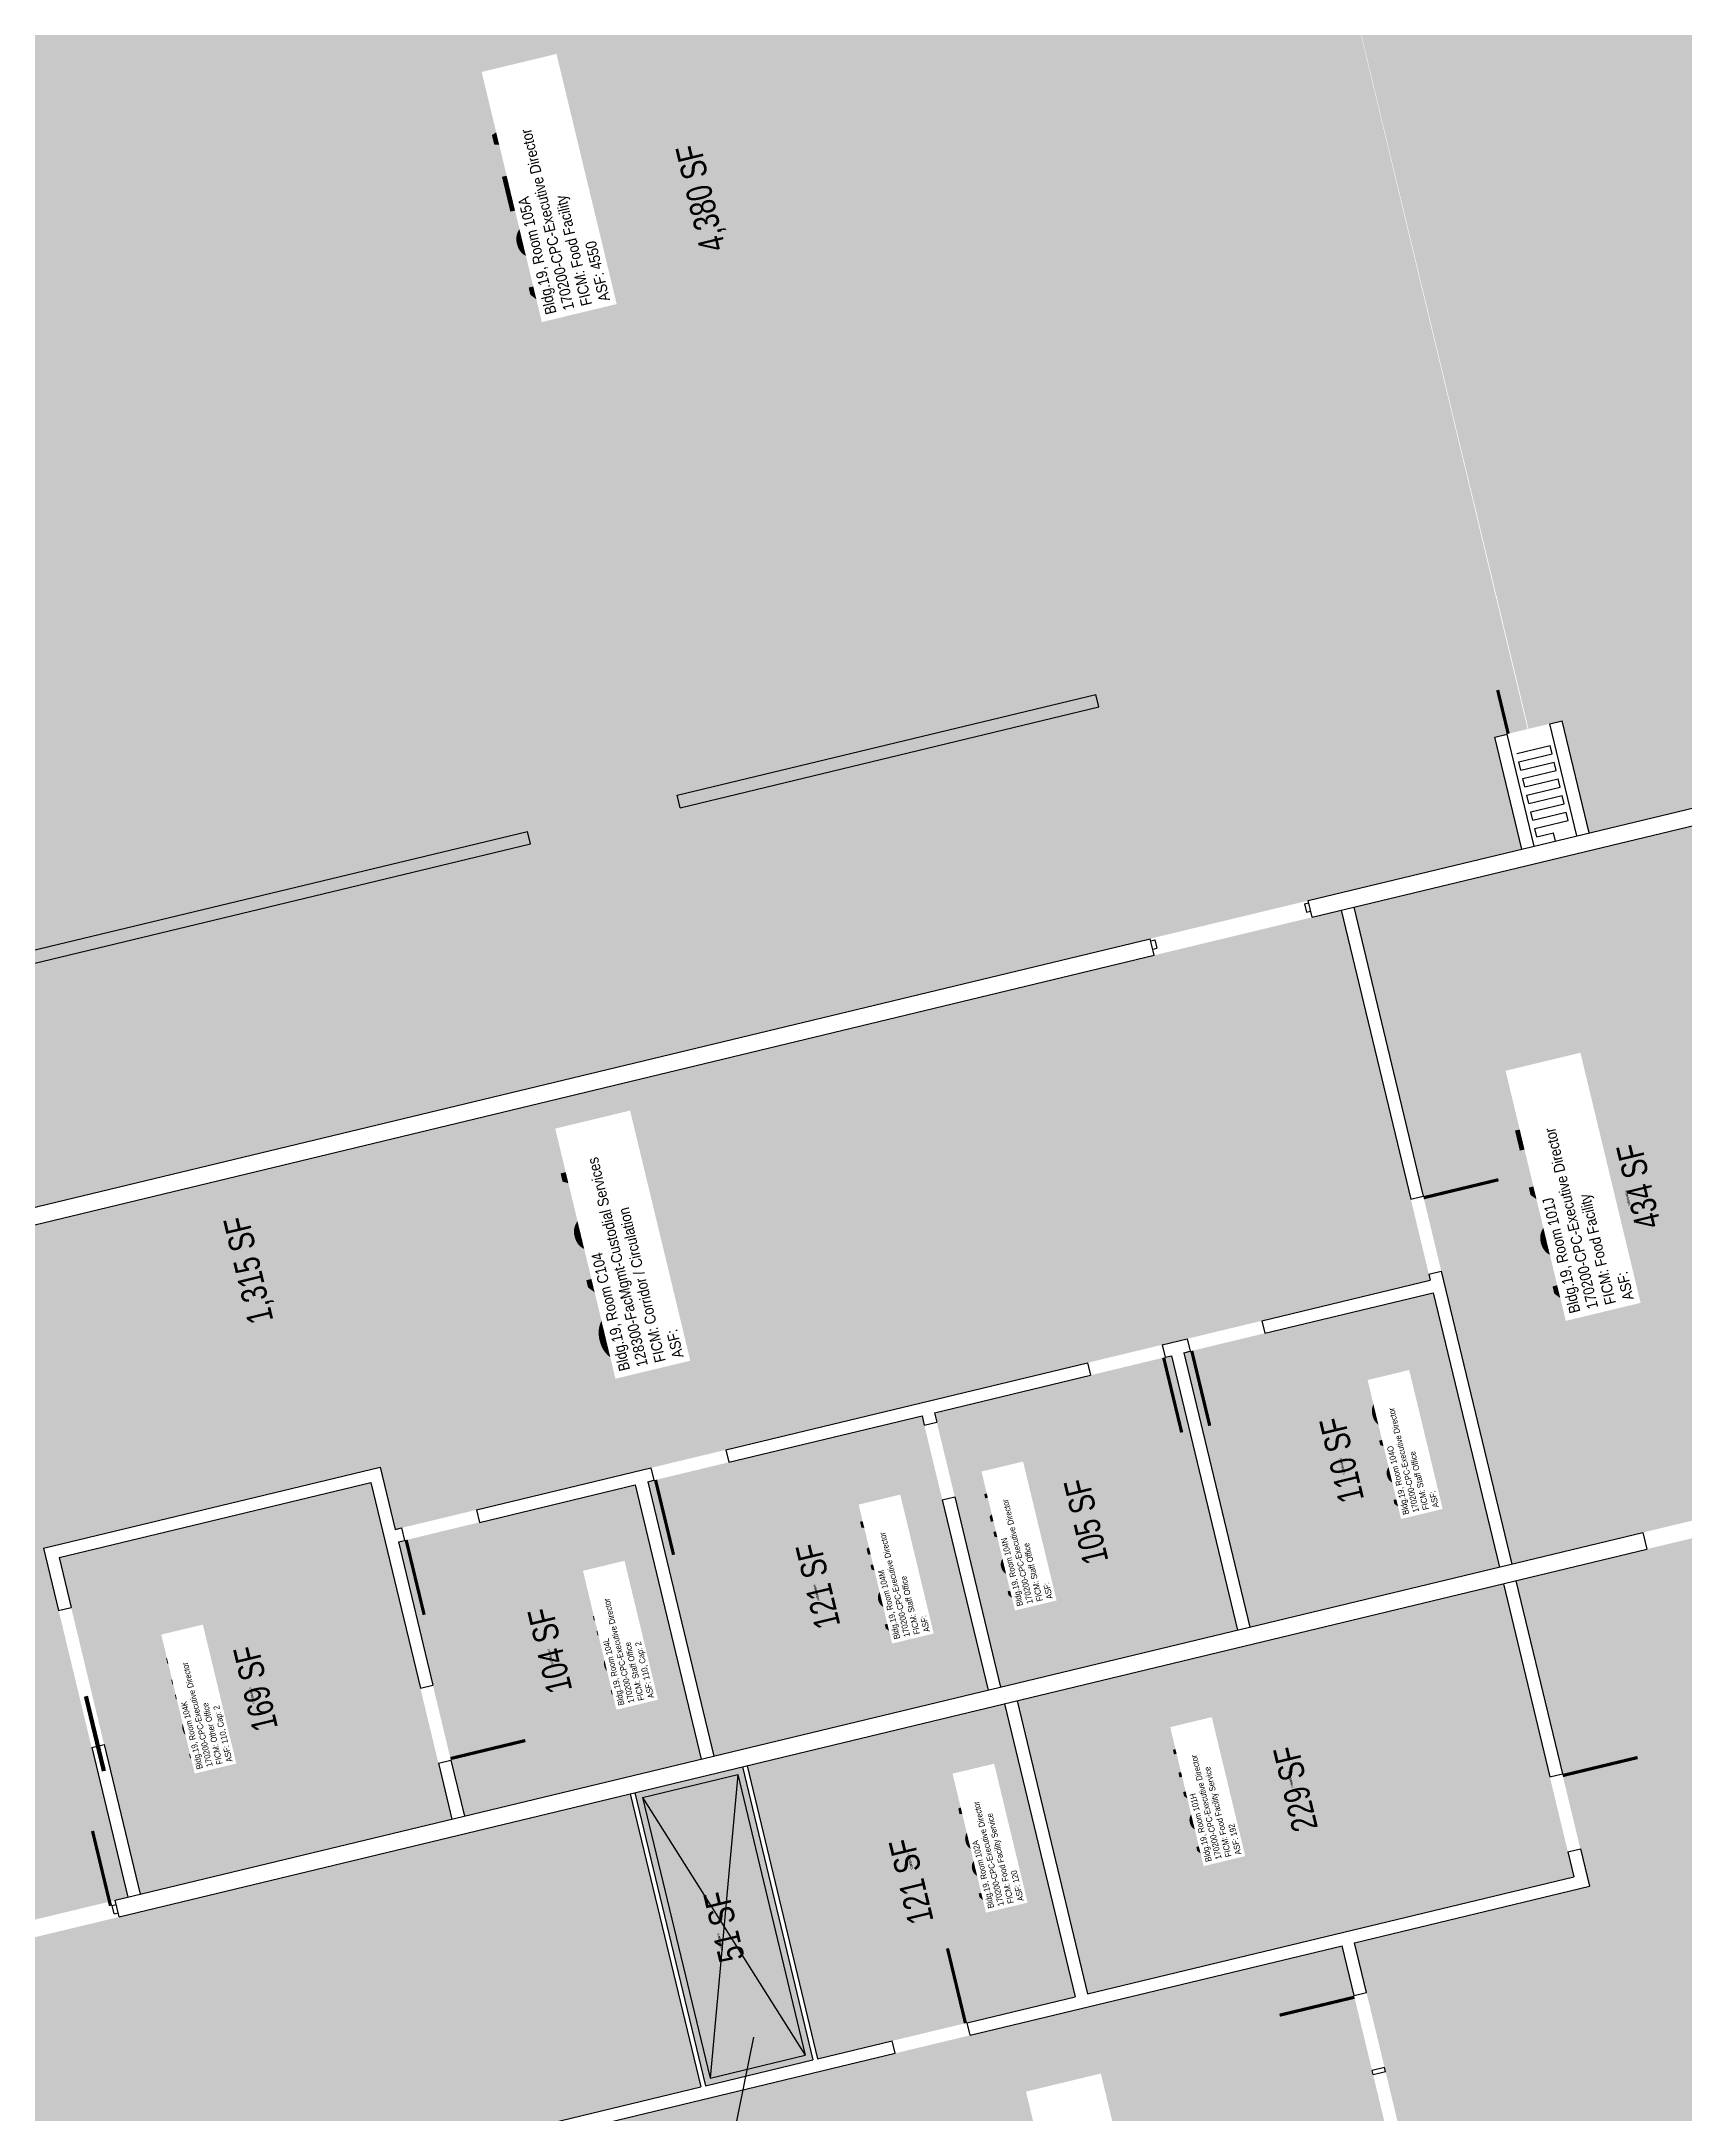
# Model space of a CAD drawing. Header units: inches. Extents: x 69215158 to 69219847, y 27668439 to 27672332.
# Drawn here: x 69216278 to 69217048, y 27669804 to 27670774 of the extents above; entities that cross this region are included whole.
import ezdxf
from ezdxf.enums import TextEntityAlignment as Align

# ---------------------------------------------------------------- set-up
doc = ezdxf.new("R2010")
doc.units = ezdxf.units.IN
doc.header["$LTSCALE"] = 100
doc.header["$MEASUREMENT"] = 0
for name, color, linetype in [('A-DOOR', 2, 'CONTINUOUS'), ('A-FLOR', 3, 'CONTINUOUS'), ('A-IDEN-RNUM', 7, 'CONTINUOUS'), ('A-IDEN-SNUM', 4, 'CONTINUOUS'), ('A-IDEN-VNUM', 4, 'CONTINUOUS'), ('A-WALL', 5, 'CONTINUOUS'), ('AREA-TEXT', 3, 'CONTINUOUS'), ('Rooms-Category-Color', 7, 'CONTINUOUS'), ('Rooms-College-Color', 7, 'CONTINUOUS'), ('Rooms-Department-Color', 7, 'CONTINUOUS'), ('Rooms-Division-Color', 7, 'CONTINUOUS'), ('Rooms-Information', 7, 'CONTINUOUS')]:
    doc.layers.add(name, color=color, linetype=linetype)
doc.styles.add('CP_AREA', font='arial.ttf', dxfattribs={"height": 15})
doc.styles.add('CP_ROOMSNUMBER', font='arial.ttf', dxfattribs={"height": 1})
doc.styles.add('CP_ROOMVNUMBER', font='arial.ttf', dxfattribs={"width": 0.85, "height": 0.075})

msp = doc.modelspace()

# ---------------------------------------------------------------- hatches: boundary and pattern name
at = {"layer": 'Rooms-Category-Color', "true_color": 0xffe090}
for points in [[(69216974.12, 27670452.05), (69216989.92, 27670455.85), (69217002.56, 27670403.35), (69217817.04, 27670599.42), (69217791.06, 27670707.33), (69217770.64, 27670702.42), (69217732.73, 27670693.29), (69217651.99, 27671028.71), (69217710.32, 27671042.75), (69217694.4, 27671108.86), (69217697.34, 27671109.57), (69217679.44, 27671183.95), (69217192.66, 27671066.77), (69217151.35, 27671238.37), (69217021.72, 27671207.16), (69217022.89, 27671202.3), (69217009.28, 27671199.02), (69217008.11, 27671203.89), (69216820.71, 27671158.78), (69216834.52, 27671101.41), (69216818.72, 27671097.61)], [(69216818.72, 27671097.61), (69216802.92, 27671093.81), (69216790.28, 27671146.31), (69216602.89, 27671101.2), (69216589.27, 27671097.92), (69216392.88, 27671050.65), (69216379.27, 27671047.37), (69216182.88, 27671000.09), (69216036.56, 27670964.87), (69216034.13, 27670964.29), (69216036.71, 27670953.59), (69216053.56, 27670883.59), (69216057.65, 27670866.58), (69215999.32, 27670852.54), (69216049.75, 27670643.02), (69216108.09, 27670657.06), (69216121.19, 27670602.62), (69216138.04, 27670532.62), (69216158.87, 27670446.09), (69216175.72, 27670376.09), (69216188.83, 27670321.64), (69216150.91, 27670312.52), (69216130.5, 27670307.6), (69216156.47, 27670199.68), (69216176.89, 27670204.6), (69216186.61, 27670206.94), (69216191.47, 27670208.11), (69216230.36, 27670217.47), (69216525.92, 27670288.62), (69216531.75, 27670290.02), (69216775.78, 27670348.77), (69216970.96, 27670395.75), (69216958.32, 27670448.25), (69216973.74, 27670451.96)], [(69217027.58, 27670076.12), (69217097.58, 27670092.97), (69217158.83, 27670107.72), (69217127.01, 27670239.94), (69217118.58, 27670274.94), (69217084.88, 27670414.94), (69216990.57, 27670392.24), (69216980.85, 27670389.9), (69216892.38, 27670368.6), (69216924.91, 27670233.46), (69216933.33, 27670198.46), (69216966.33, 27670061.38)], [(69217857.79, 27670267.74), (69217774.18, 27670247.62), (69217777.46, 27670234.01), (69217734.68, 27670223.71), (69217731.4, 27670237.32), (69217099.46, 27670085.2), (69217066.4, 27670077.24), (69217029.46, 27670068.35), (69216968.21, 27670053.6), (69216989.97, 27669963.18), (69216998.4, 27669928.18), (69217002.61, 27669910.68), (69216892.75, 27669884.24), (69216898.36, 27669860.9), (69216906.79, 27669825.9), (69216907.26, 27669823.96), (69216915.68, 27669788.96), (69216969.51, 27669565.35), (69217074.51, 27669590.62), (69217086.45, 27669541.04), (69217094.87, 27669506.04), (69217096.28, 27669500.21), (69217099.55, 27669486.59), (69217108.91, 27669447.71), (69217126, 27669376.73), (69217135.72, 27669379.07), (69217209.61, 27669396.86), (69217219.33, 27669399.2), (69217221.28, 27669399.67), (69217191.56, 27669523.14), (69217248.92, 27669536.95), (69217283.92, 27669545.37), (69217370.45, 27669566.2), (69217405.45, 27669574.63), (69217446.28, 27669584.46), (69217481.28, 27669592.88), (69217549.34, 27669609.27), (69217584.34, 27669617.69), (69217627.11, 27669627.99), (69217662.11, 27669636.41), (69217870.17, 27669686.5), (69217905.17, 27669694.92), (69217992.67, 27669715.99), (69217972.78, 27669798.63), (69217969.74, 27669811.26), (69217851.12, 27669782.71), (69217832.87, 27669858.55), (69217824.44, 27669893.55), (69217802.68, 27669983.96), (69217794.25, 27670018.96), (69217760.79, 27670157.99), (69217879.4, 27670186.54), (69217870.5, 27670223.49), (69217859.74, 27670268.21)], [(69216992.56, 27669926.78), (69216984.14, 27669961.78), (69216962.37, 27670052.2), (69216734.87, 27669997.43), (69216767.87, 27669860.35), (69216995.37, 27669915.11)], [(69216641.6, 27669829.95), (69216676.48, 27669838.35), (69216711.48, 27669846.77), (69216762.04, 27669858.94), (69216729.04, 27669996.03), (69216608.6, 27669967.04)], [(69216508.5, 27669711.51), (69216553.67, 27669523.87), (69216332, 27669470.51), (69216258.05, 27669777.74), (69216234.17, 27669876.9), (69216254.59, 27669881.82), (69216275.98, 27669886.97), (69216334.31, 27669901.01), (69216379.04, 27669911.78), (69216553.92, 27669953.87), (69216586.91, 27669816.79), (69216488.84, 27669793.18), (69216500.07, 27669746.51)], [(69216904.1, 27669657.6), (69216939.1, 27669666.03), (69216909.85, 27669787.56), (69216901.42, 27669822.56), (69216900.96, 27669824.5), (69216892.53, 27669859.5), (69216886.91, 27669882.83), (69216712.89, 27669840.94), (69216677.88, 27669832.52), (69216496.08, 27669788.75), (69216505.91, 27669747.92), (69216514.33, 27669712.92), (69216548.27, 27669571.94), (69216554.1, 27669573.35), (69216589.1, 27669581.77), (69216629.94, 27669591.6), (69216664.94, 27669600.03), (69216869.1, 27669649.18)]]:
    msp.add_hatch(color=41, dxfattribs=at).paths.add_polyline_path(points)
at = {"layer": 'Rooms-Category-Color', "true_color": 0xadadad}
for points in [[(69216923.05, 27670215.53), (69216919.08, 27670232.06), (69216886.54, 27670367.2), (69216799.04, 27670346.14), (69216785.43, 27670342.86), (69216777.66, 27670340.99), (69216542.38, 27670284.35), (69216536.54, 27670282.95), (69216425.71, 27670256.27), (69216419.88, 27670254.86), (69216232.24, 27670209.69), (69216193.35, 27670200.33), (69216188.49, 27670199.16), (69216178.76, 27670196.82), (69215983.35, 27670149.78), (69215981.94, 27670155.61), (69216010.14, 27670162.4), (69216003.35, 27670190.6), (69215994.92, 27670225.6), (69215985.56, 27670264.48), (69215977.14, 27670299.48), (69215958.18, 27670378.24), (69215929.01, 27670371.21), (69215927.61, 27670377.05), (69215934.41, 27670378.69), (69215923.18, 27670425.35), (69215875.54, 27670413.88), (69215886.77, 27670367.22), (69215892.61, 27670368.62), (69215894.01, 27670362.79), (69215888.18, 27670361.38), (69215907.14, 27670282.63), (69215915.56, 27670247.63), (69215924.92, 27670208.74), (69215933.35, 27670173.74), (69215941.54, 27670139.72), (69215843.34, 27670116.08), (69215853.17, 27670075.25), (69215883.25, 27669950.31), (69215884.53, 27669944.97), (69215886.41, 27669937.19), (69215889.68, 27669923.58), (69215897.64, 27669890.52), (69215907, 27669851.63), (69215917.3, 27669808.86), (69215949.38, 27669816.58), (69215984.38, 27669825), (69215987.3, 27669825.71), (69215937.92, 27670030.85), (69215929.49, 27670065.85), (69215927.39, 27670074.6), (69216214.19, 27670143.64), (69216261.47, 27669947.25), (69216208, 27669934.37), (69216209.99, 27669926.11), (69216218.41, 27669891.11), (69216220.63, 27669881.87), (69216252.72, 27669889.6), (69216274.11, 27669894.75), (69216318.83, 27669905.51), (69216301.98, 27669975.51), (69216286.53, 27670039.68), (69216279.51, 27670068.85), (69216437.01, 27670106.76), (69216444.03, 27670077.59), (69216446.95, 27670078.3), (69216481.95, 27670086.72), (69216563.62, 27670106.38), (69216598.62, 27670114.8), (69216767.79, 27670155.53), (69216802.79, 27670163.95), (69216814.45, 27670166.76), (69216849.45, 27670175.19), (69216928.2, 27670194.14), (69216927.5, 27670197.06)], [(69216589.1, 27669817.32), (69216639.41, 27669829.43), (69216606.42, 27669966.51), (69216556.1, 27669954.4)]]:
    msp.add_hatch(color=253, dxfattribs=at).paths.add_polyline_path(points)
at = {"layer": 'Rooms-Category-Color', "true_color": 0xfa9ba3}
for points in [[(69216925.5, 27670051.55), (69216859.39, 27670035.64), (69216851.61, 27670033.76), (69216843.83, 27670031.89), (69216812.94, 27670160.22), (69216815.86, 27670160.93), (69216850.86, 27670169.35), (69216929.61, 27670188.31), (69216931.48, 27670180.53), (69216938.03, 27670153.31), (69216960.5, 27670059.98), (69216933.28, 27670053.42)], [(69216804.19, 27670158.12), (69216807.11, 27670158.82), (69216838, 27670030.49), (69216727.17, 27670003.81), (69216696.27, 27670132.14), (69216769.19, 27670149.69)], [(69216600.02, 27670108.97), (69216565.02, 27670100.55), (69216562.11, 27670099.84), (69216593, 27669971.51), (69216610.5, 27669975.72), (69216616.33, 27669977.13), (69216721.33, 27670002.4), (69216690.44, 27670130.74)], [(69216470.5, 27669942.02), (69216464.18, 27669968.27), (69216455.75, 27670003.27), (69216432.58, 27670099.52), (69216286.75, 27670064.42), (69216292.37, 27670041.08), (69216307.81, 27669976.92), (69216324.66, 27669906.92), (69216332.44, 27669908.79), (69216377.16, 27669919.55)], [(69216445.44, 27670071.76), (69216448.35, 27670072.46), (69216483.35, 27670080.89), (69216556.27, 27670098.44), (69216587.16, 27669970.11), (69216499.66, 27669949.04), (69216493.83, 27669947.64), (69216476.33, 27669943.43), (69216470.01, 27669969.68), (69216461.59, 27670004.68)]]:
    msp.add_hatch(color=241, dxfattribs=at).paths.add_polyline_path(points)
at = {"layer": 'Rooms-College-Color', "true_color": 0xadadad}
for points in [[(69216974.12, 27670452.05), (69216989.92, 27670455.85), (69217002.56, 27670403.35), (69217817.04, 27670599.42), (69217791.06, 27670707.33), (69217770.64, 27670702.42), (69217732.73, 27670693.29), (69217651.99, 27671028.71), (69217710.32, 27671042.75), (69217694.4, 27671108.86), (69217697.34, 27671109.57), (69217679.44, 27671183.95), (69217192.66, 27671066.77), (69217151.35, 27671238.37), (69217021.72, 27671207.16), (69217022.89, 27671202.3), (69217009.28, 27671199.02), (69217008.11, 27671203.89), (69216820.71, 27671158.78), (69216834.52, 27671101.41), (69216818.72, 27671097.61)], [(69216818.72, 27671097.61), (69216802.92, 27671093.81), (69216790.28, 27671146.31), (69216602.89, 27671101.2), (69216589.27, 27671097.92), (69216392.88, 27671050.65), (69216379.27, 27671047.37), (69216182.88, 27671000.09), (69216036.56, 27670964.87), (69216034.13, 27670964.29), (69216036.71, 27670953.59), (69216053.56, 27670883.59), (69216057.65, 27670866.58), (69215999.32, 27670852.54), (69216049.75, 27670643.02), (69216108.09, 27670657.06), (69216121.19, 27670602.62), (69216138.04, 27670532.62), (69216158.87, 27670446.09), (69216175.72, 27670376.09), (69216188.83, 27670321.64), (69216150.91, 27670312.52), (69216130.5, 27670307.6), (69216156.47, 27670199.68), (69216176.89, 27670204.6), (69216186.61, 27670206.94), (69216191.47, 27670208.11), (69216230.36, 27670217.47), (69216525.92, 27670288.62), (69216531.75, 27670290.02), (69216775.78, 27670348.77), (69216970.96, 27670395.75), (69216958.32, 27670448.25), (69216973.74, 27670451.96)], [(69216923.05, 27670215.53), (69216919.08, 27670232.06), (69216886.54, 27670367.2), (69216799.04, 27670346.14), (69216785.43, 27670342.86), (69216777.66, 27670340.99), (69216542.38, 27670284.35), (69216536.54, 27670282.95), (69216425.71, 27670256.27), (69216419.88, 27670254.86), (69216232.24, 27670209.69), (69216193.35, 27670200.33), (69216188.49, 27670199.16), (69216178.76, 27670196.82), (69215983.35, 27670149.78), (69215981.94, 27670155.61), (69216010.14, 27670162.4), (69216003.35, 27670190.6), (69215994.92, 27670225.6), (69215985.56, 27670264.48), (69215977.14, 27670299.48), (69215958.18, 27670378.24), (69215929.01, 27670371.21), (69215927.61, 27670377.05), (69215934.41, 27670378.69), (69215923.18, 27670425.35), (69215875.54, 27670413.88), (69215886.77, 27670367.22), (69215892.61, 27670368.62), (69215894.01, 27670362.79), (69215888.18, 27670361.38), (69215907.14, 27670282.63), (69215915.56, 27670247.63), (69215924.92, 27670208.74), (69215933.35, 27670173.74), (69215941.54, 27670139.72), (69215843.34, 27670116.08), (69215853.17, 27670075.25), (69215883.25, 27669950.31), (69215884.53, 27669944.97), (69215886.41, 27669937.19), (69215889.68, 27669923.58), (69215897.64, 27669890.52), (69215907, 27669851.63), (69215917.3, 27669808.86), (69215949.38, 27669816.58), (69215984.38, 27669825), (69215987.3, 27669825.71), (69215937.92, 27670030.85), (69215929.49, 27670065.85), (69215927.39, 27670074.6), (69216214.19, 27670143.64), (69216261.47, 27669947.25), (69216208, 27669934.37), (69216209.99, 27669926.11), (69216218.41, 27669891.11), (69216220.63, 27669881.87), (69216252.72, 27669889.6), (69216274.11, 27669894.75), (69216318.83, 27669905.51), (69216301.98, 27669975.51), (69216286.53, 27670039.68), (69216279.51, 27670068.85), (69216437.01, 27670106.76), (69216444.03, 27670077.59), (69216446.95, 27670078.3), (69216481.95, 27670086.72), (69216563.62, 27670106.38), (69216598.62, 27670114.8), (69216767.79, 27670155.53), (69216802.79, 27670163.95), (69216814.45, 27670166.76), (69216849.45, 27670175.19), (69216928.2, 27670194.14), (69216927.5, 27670197.06)], [(69217027.58, 27670076.12), (69217097.58, 27670092.97), (69217158.83, 27670107.72), (69217127.01, 27670239.94), (69217118.58, 27670274.94), (69217084.88, 27670414.94), (69216990.57, 27670392.24), (69216980.85, 27670389.9), (69216892.38, 27670368.6), (69216924.91, 27670233.46), (69216933.33, 27670198.46), (69216966.33, 27670061.38)], [(69217857.79, 27670267.74), (69217774.18, 27670247.62), (69217777.46, 27670234.01), (69217734.68, 27670223.71), (69217731.4, 27670237.32), (69217099.46, 27670085.2), (69217066.4, 27670077.24), (69217029.46, 27670068.35), (69216968.21, 27670053.6), (69216989.97, 27669963.18), (69216998.4, 27669928.18), (69217002.61, 27669910.68), (69216892.75, 27669884.24), (69216898.36, 27669860.9), (69216906.79, 27669825.9), (69216907.26, 27669823.96), (69216915.68, 27669788.96), (69216969.51, 27669565.35), (69217074.51, 27669590.62), (69217086.45, 27669541.04), (69217094.87, 27669506.04), (69217096.28, 27669500.21), (69217099.55, 27669486.59), (69217108.91, 27669447.71), (69217126, 27669376.73), (69217135.72, 27669379.07), (69217209.61, 27669396.86), (69217219.33, 27669399.2), (69217221.28, 27669399.67), (69217191.56, 27669523.14), (69217248.92, 27669536.95), (69217283.92, 27669545.37), (69217370.45, 27669566.2), (69217405.45, 27669574.63), (69217446.28, 27669584.46), (69217481.28, 27669592.88), (69217549.34, 27669609.27), (69217584.34, 27669617.69), (69217627.11, 27669627.99), (69217662.11, 27669636.41), (69217870.17, 27669686.5), (69217905.17, 27669694.92), (69217992.67, 27669715.99), (69217972.78, 27669798.63), (69217969.74, 27669811.26), (69217851.12, 27669782.71), (69217832.87, 27669858.55), (69217824.44, 27669893.55), (69217802.68, 27669983.96), (69217794.25, 27670018.96), (69217760.79, 27670157.99), (69217879.4, 27670186.54), (69217870.5, 27670223.49), (69217859.74, 27670268.21)], [(69216925.5, 27670051.55), (69216859.39, 27670035.64), (69216851.61, 27670033.76), (69216843.83, 27670031.89), (69216812.94, 27670160.22), (69216815.86, 27670160.93), (69216850.86, 27670169.35), (69216929.61, 27670188.31), (69216931.48, 27670180.53), (69216938.03, 27670153.31), (69216960.5, 27670059.98), (69216933.28, 27670053.42)], [(69216804.19, 27670158.12), (69216807.11, 27670158.82), (69216838, 27670030.49), (69216727.17, 27670003.81), (69216696.27, 27670132.14), (69216769.19, 27670149.69)], [(69216600.02, 27670108.97), (69216565.02, 27670100.55), (69216562.11, 27670099.84), (69216593, 27669971.51), (69216610.5, 27669975.72), (69216616.33, 27669977.13), (69216721.33, 27670002.4), (69216690.44, 27670130.74)], [(69216470.5, 27669942.02), (69216464.18, 27669968.27), (69216455.75, 27670003.27), (69216432.58, 27670099.52), (69216286.75, 27670064.42), (69216292.37, 27670041.08), (69216307.81, 27669976.92), (69216324.66, 27669906.92), (69216332.44, 27669908.79), (69216377.16, 27669919.55)], [(69216445.44, 27670071.76), (69216448.35, 27670072.46), (69216483.35, 27670080.89), (69216556.27, 27670098.44), (69216587.16, 27669970.11), (69216499.66, 27669949.04), (69216493.83, 27669947.64), (69216476.33, 27669943.43), (69216470.01, 27669969.68), (69216461.59, 27670004.68)], [(69216992.56, 27669926.78), (69216984.14, 27669961.78), (69216962.37, 27670052.2), (69216734.87, 27669997.43), (69216767.87, 27669860.35), (69216995.37, 27669915.11)], [(69216641.6, 27669829.95), (69216676.48, 27669838.35), (69216711.48, 27669846.77), (69216762.04, 27669858.94), (69216729.04, 27669996.03), (69216608.6, 27669967.04)], [(69216589.1, 27669817.32), (69216639.41, 27669829.43), (69216606.42, 27669966.51), (69216556.1, 27669954.4)], [(69216508.5, 27669711.51), (69216553.67, 27669523.87), (69216332, 27669470.51), (69216258.05, 27669777.74), (69216234.17, 27669876.9), (69216254.59, 27669881.82), (69216275.98, 27669886.97), (69216334.31, 27669901.01), (69216379.04, 27669911.78), (69216553.92, 27669953.87), (69216586.91, 27669816.79), (69216488.84, 27669793.18), (69216500.07, 27669746.51)], [(69216904.1, 27669657.6), (69216939.1, 27669666.03), (69216909.85, 27669787.56), (69216901.42, 27669822.56), (69216900.96, 27669824.5), (69216892.53, 27669859.5), (69216886.91, 27669882.83), (69216712.89, 27669840.94), (69216677.88, 27669832.52), (69216496.08, 27669788.75), (69216505.91, 27669747.92), (69216514.33, 27669712.92), (69216548.27, 27669571.94), (69216554.1, 27669573.35), (69216589.1, 27669581.77), (69216629.94, 27669591.6), (69216664.94, 27669600.03), (69216869.1, 27669649.18)]]:
    msp.add_hatch(color=253, dxfattribs=at).paths.add_polyline_path(points)
at = {"layer": 'Rooms-Department-Color', "true_color": 0x80bc67}
for points in [[(69216974.12, 27670452.05), (69216989.92, 27670455.85), (69217002.56, 27670403.35), (69217817.04, 27670599.42), (69217791.06, 27670707.33), (69217770.64, 27670702.42), (69217732.73, 27670693.29), (69217651.99, 27671028.71), (69217710.32, 27671042.75), (69217694.4, 27671108.86), (69217697.34, 27671109.57), (69217679.44, 27671183.95), (69217192.66, 27671066.77), (69217151.35, 27671238.37), (69217021.72, 27671207.16), (69217022.89, 27671202.3), (69217009.28, 27671199.02), (69217008.11, 27671203.89), (69216820.71, 27671158.78), (69216834.52, 27671101.41), (69216818.72, 27671097.61)], [(69216818.72, 27671097.61), (69216802.92, 27671093.81), (69216790.28, 27671146.31), (69216602.89, 27671101.2), (69216589.27, 27671097.92), (69216392.88, 27671050.65), (69216379.27, 27671047.37), (69216182.88, 27671000.09), (69216036.56, 27670964.87), (69216034.13, 27670964.29), (69216036.71, 27670953.59), (69216053.56, 27670883.59), (69216057.65, 27670866.58), (69215999.32, 27670852.54), (69216049.75, 27670643.02), (69216108.09, 27670657.06), (69216121.19, 27670602.62), (69216138.04, 27670532.62), (69216158.87, 27670446.09), (69216175.72, 27670376.09), (69216188.83, 27670321.64), (69216150.91, 27670312.52), (69216130.5, 27670307.6), (69216156.47, 27670199.68), (69216176.89, 27670204.6), (69216186.61, 27670206.94), (69216191.47, 27670208.11), (69216230.36, 27670217.47), (69216525.92, 27670288.62), (69216531.75, 27670290.02), (69216775.78, 27670348.77), (69216970.96, 27670395.75), (69216958.32, 27670448.25), (69216973.74, 27670451.96)], [(69217027.58, 27670076.12), (69217097.58, 27670092.97), (69217158.83, 27670107.72), (69217127.01, 27670239.94), (69217118.58, 27670274.94), (69217084.88, 27670414.94), (69216990.57, 27670392.24), (69216980.85, 27670389.9), (69216892.38, 27670368.6), (69216924.91, 27670233.46), (69216933.33, 27670198.46), (69216966.33, 27670061.38)], [(69217857.79, 27670267.74), (69217774.18, 27670247.62), (69217777.46, 27670234.01), (69217734.68, 27670223.71), (69217731.4, 27670237.32), (69217099.46, 27670085.2), (69217066.4, 27670077.24), (69217029.46, 27670068.35), (69216968.21, 27670053.6), (69216989.97, 27669963.18), (69216998.4, 27669928.18), (69217002.61, 27669910.68), (69216892.75, 27669884.24), (69216898.36, 27669860.9), (69216906.79, 27669825.9), (69216907.26, 27669823.96), (69216915.68, 27669788.96), (69216969.51, 27669565.35), (69217074.51, 27669590.62), (69217086.45, 27669541.04), (69217094.87, 27669506.04), (69217096.28, 27669500.21), (69217099.55, 27669486.59), (69217108.91, 27669447.71), (69217126, 27669376.73), (69217135.72, 27669379.07), (69217209.61, 27669396.86), (69217219.33, 27669399.2), (69217221.28, 27669399.67), (69217191.56, 27669523.14), (69217248.92, 27669536.95), (69217283.92, 27669545.37), (69217370.45, 27669566.2), (69217405.45, 27669574.63), (69217446.28, 27669584.46), (69217481.28, 27669592.88), (69217549.34, 27669609.27), (69217584.34, 27669617.69), (69217627.11, 27669627.99), (69217662.11, 27669636.41), (69217870.17, 27669686.5), (69217905.17, 27669694.92), (69217992.67, 27669715.99), (69217972.78, 27669798.63), (69217969.74, 27669811.26), (69217851.12, 27669782.71), (69217832.87, 27669858.55), (69217824.44, 27669893.55), (69217802.68, 27669983.96), (69217794.25, 27670018.96), (69217760.79, 27670157.99), (69217879.4, 27670186.54), (69217870.5, 27670223.49), (69217859.74, 27670268.21)], [(69216925.5, 27670051.55), (69216859.39, 27670035.64), (69216851.61, 27670033.76), (69216843.83, 27670031.89), (69216812.94, 27670160.22), (69216815.86, 27670160.93), (69216850.86, 27670169.35), (69216929.61, 27670188.31), (69216931.48, 27670180.53), (69216938.03, 27670153.31), (69216960.5, 27670059.98), (69216933.28, 27670053.42)], [(69216804.19, 27670158.12), (69216807.11, 27670158.82), (69216838, 27670030.49), (69216727.17, 27670003.81), (69216696.27, 27670132.14), (69216769.19, 27670149.69)], [(69216600.02, 27670108.97), (69216565.02, 27670100.55), (69216562.11, 27670099.84), (69216593, 27669971.51), (69216610.5, 27669975.72), (69216616.33, 27669977.13), (69216721.33, 27670002.4), (69216690.44, 27670130.74)], [(69216470.5, 27669942.02), (69216464.18, 27669968.27), (69216455.75, 27670003.27), (69216432.58, 27670099.52), (69216286.75, 27670064.42), (69216292.37, 27670041.08), (69216307.81, 27669976.92), (69216324.66, 27669906.92), (69216332.44, 27669908.79), (69216377.16, 27669919.55)], [(69216445.44, 27670071.76), (69216448.35, 27670072.46), (69216483.35, 27670080.89), (69216556.27, 27670098.44), (69216587.16, 27669970.11), (69216499.66, 27669949.04), (69216493.83, 27669947.64), (69216476.33, 27669943.43), (69216470.01, 27669969.68), (69216461.59, 27670004.68)], [(69216992.56, 27669926.78), (69216984.14, 27669961.78), (69216962.37, 27670052.2), (69216734.87, 27669997.43), (69216767.87, 27669860.35), (69216995.37, 27669915.11)], [(69216641.6, 27669829.95), (69216676.48, 27669838.35), (69216711.48, 27669846.77), (69216762.04, 27669858.94), (69216729.04, 27669996.03), (69216608.6, 27669967.04)], [(69216508.5, 27669711.51), (69216553.67, 27669523.87), (69216332, 27669470.51), (69216258.05, 27669777.74), (69216234.17, 27669876.9), (69216254.59, 27669881.82), (69216275.98, 27669886.97), (69216334.31, 27669901.01), (69216379.04, 27669911.78), (69216553.92, 27669953.87), (69216586.91, 27669816.79), (69216488.84, 27669793.18), (69216500.07, 27669746.51)], [(69216904.1, 27669657.6), (69216939.1, 27669666.03), (69216909.85, 27669787.56), (69216901.42, 27669822.56), (69216900.96, 27669824.5), (69216892.53, 27669859.5), (69216886.91, 27669882.83), (69216712.89, 27669840.94), (69216677.88, 27669832.52), (69216496.08, 27669788.75), (69216505.91, 27669747.92), (69216514.33, 27669712.92), (69216548.27, 27669571.94), (69216554.1, 27669573.35), (69216589.1, 27669581.77), (69216629.94, 27669591.6), (69216664.94, 27669600.03), (69216869.1, 27669649.18)]]:
    msp.add_hatch(color=83, dxfattribs=at).paths.add_polyline_path(points)
at = {"layer": 'Rooms-Department-Color', "true_color": 0xacacac}
for points in [[(69216923.05, 27670215.53), (69216919.08, 27670232.06), (69216886.54, 27670367.2), (69216799.04, 27670346.14), (69216785.43, 27670342.86), (69216777.66, 27670340.99), (69216542.38, 27670284.35), (69216536.54, 27670282.95), (69216425.71, 27670256.27), (69216419.88, 27670254.86), (69216232.24, 27670209.69), (69216193.35, 27670200.33), (69216188.49, 27670199.16), (69216178.76, 27670196.82), (69215983.35, 27670149.78), (69215981.94, 27670155.61), (69216010.14, 27670162.4), (69216003.35, 27670190.6), (69215994.92, 27670225.6), (69215985.56, 27670264.48), (69215977.14, 27670299.48), (69215958.18, 27670378.24), (69215929.01, 27670371.21), (69215927.61, 27670377.05), (69215934.41, 27670378.69), (69215923.18, 27670425.35), (69215875.54, 27670413.88), (69215886.77, 27670367.22), (69215892.61, 27670368.62), (69215894.01, 27670362.79), (69215888.18, 27670361.38), (69215907.14, 27670282.63), (69215915.56, 27670247.63), (69215924.92, 27670208.74), (69215933.35, 27670173.74), (69215941.54, 27670139.72), (69215843.34, 27670116.08), (69215853.17, 27670075.25), (69215883.25, 27669950.31), (69215884.53, 27669944.97), (69215886.41, 27669937.19), (69215889.68, 27669923.58), (69215897.64, 27669890.52), (69215907, 27669851.63), (69215917.3, 27669808.86), (69215949.38, 27669816.58), (69215984.38, 27669825), (69215987.3, 27669825.71), (69215937.92, 27670030.85), (69215929.49, 27670065.85), (69215927.39, 27670074.6), (69216214.19, 27670143.64), (69216261.47, 27669947.25), (69216208, 27669934.37), (69216209.99, 27669926.11), (69216218.41, 27669891.11), (69216220.63, 27669881.87), (69216252.72, 27669889.6), (69216274.11, 27669894.75), (69216318.83, 27669905.51), (69216301.98, 27669975.51), (69216286.53, 27670039.68), (69216279.51, 27670068.85), (69216437.01, 27670106.76), (69216444.03, 27670077.59), (69216446.95, 27670078.3), (69216481.95, 27670086.72), (69216563.62, 27670106.38), (69216598.62, 27670114.8), (69216767.79, 27670155.53), (69216802.79, 27670163.95), (69216814.45, 27670166.76), (69216849.45, 27670175.19), (69216928.2, 27670194.14), (69216927.5, 27670197.06)], [(69216589.1, 27669817.32), (69216639.41, 27669829.43), (69216606.42, 27669966.51), (69216556.1, 27669954.4)]]:
    msp.add_hatch(color=253, dxfattribs=at).paths.add_polyline_path(points)
at = {"layer": 'Rooms-Division-Color', "true_color": 0x80bc67}
for points in [[(69216974.12, 27670452.05), (69216989.92, 27670455.85), (69217002.56, 27670403.35), (69217817.04, 27670599.42), (69217791.06, 27670707.33), (69217770.64, 27670702.42), (69217732.73, 27670693.29), (69217651.99, 27671028.71), (69217710.32, 27671042.75), (69217694.4, 27671108.86), (69217697.34, 27671109.57), (69217679.44, 27671183.95), (69217192.66, 27671066.77), (69217151.35, 27671238.37), (69217021.72, 27671207.16), (69217022.89, 27671202.3), (69217009.28, 27671199.02), (69217008.11, 27671203.89), (69216820.71, 27671158.78), (69216834.52, 27671101.41), (69216818.72, 27671097.61)], [(69216818.72, 27671097.61), (69216802.92, 27671093.81), (69216790.28, 27671146.31), (69216602.89, 27671101.2), (69216589.27, 27671097.92), (69216392.88, 27671050.65), (69216379.27, 27671047.37), (69216182.88, 27671000.09), (69216036.56, 27670964.87), (69216034.13, 27670964.29), (69216036.71, 27670953.59), (69216053.56, 27670883.59), (69216057.65, 27670866.58), (69215999.32, 27670852.54), (69216049.75, 27670643.02), (69216108.09, 27670657.06), (69216121.19, 27670602.62), (69216138.04, 27670532.62), (69216158.87, 27670446.09), (69216175.72, 27670376.09), (69216188.83, 27670321.64), (69216150.91, 27670312.52), (69216130.5, 27670307.6), (69216156.47, 27670199.68), (69216176.89, 27670204.6), (69216186.61, 27670206.94), (69216191.47, 27670208.11), (69216230.36, 27670217.47), (69216525.92, 27670288.62), (69216531.75, 27670290.02), (69216775.78, 27670348.77), (69216970.96, 27670395.75), (69216958.32, 27670448.25), (69216973.74, 27670451.96)], [(69217027.58, 27670076.12), (69217097.58, 27670092.97), (69217158.83, 27670107.72), (69217127.01, 27670239.94), (69217118.58, 27670274.94), (69217084.88, 27670414.94), (69216990.57, 27670392.24), (69216980.85, 27670389.9), (69216892.38, 27670368.6), (69216924.91, 27670233.46), (69216933.33, 27670198.46), (69216966.33, 27670061.38)], [(69217857.79, 27670267.74), (69217774.18, 27670247.62), (69217777.46, 27670234.01), (69217734.68, 27670223.71), (69217731.4, 27670237.32), (69217099.46, 27670085.2), (69217066.4, 27670077.24), (69217029.46, 27670068.35), (69216968.21, 27670053.6), (69216989.97, 27669963.18), (69216998.4, 27669928.18), (69217002.61, 27669910.68), (69216892.75, 27669884.24), (69216898.36, 27669860.9), (69216906.79, 27669825.9), (69216907.26, 27669823.96), (69216915.68, 27669788.96), (69216969.51, 27669565.35), (69217074.51, 27669590.62), (69217086.45, 27669541.04), (69217094.87, 27669506.04), (69217096.28, 27669500.21), (69217099.55, 27669486.59), (69217108.91, 27669447.71), (69217126, 27669376.73), (69217135.72, 27669379.07), (69217209.61, 27669396.86), (69217219.33, 27669399.2), (69217221.28, 27669399.67), (69217191.56, 27669523.14), (69217248.92, 27669536.95), (69217283.92, 27669545.37), (69217370.45, 27669566.2), (69217405.45, 27669574.63), (69217446.28, 27669584.46), (69217481.28, 27669592.88), (69217549.34, 27669609.27), (69217584.34, 27669617.69), (69217627.11, 27669627.99), (69217662.11, 27669636.41), (69217870.17, 27669686.5), (69217905.17, 27669694.92), (69217992.67, 27669715.99), (69217972.78, 27669798.63), (69217969.74, 27669811.26), (69217851.12, 27669782.71), (69217832.87, 27669858.55), (69217824.44, 27669893.55), (69217802.68, 27669983.96), (69217794.25, 27670018.96), (69217760.79, 27670157.99), (69217879.4, 27670186.54), (69217870.5, 27670223.49), (69217859.74, 27670268.21)], [(69216925.5, 27670051.55), (69216859.39, 27670035.64), (69216851.61, 27670033.76), (69216843.83, 27670031.89), (69216812.94, 27670160.22), (69216815.86, 27670160.93), (69216850.86, 27670169.35), (69216929.61, 27670188.31), (69216931.48, 27670180.53), (69216938.03, 27670153.31), (69216960.5, 27670059.98), (69216933.28, 27670053.42)], [(69216804.19, 27670158.12), (69216807.11, 27670158.82), (69216838, 27670030.49), (69216727.17, 27670003.81), (69216696.27, 27670132.14), (69216769.19, 27670149.69)], [(69216600.02, 27670108.97), (69216565.02, 27670100.55), (69216562.11, 27670099.84), (69216593, 27669971.51), (69216610.5, 27669975.72), (69216616.33, 27669977.13), (69216721.33, 27670002.4), (69216690.44, 27670130.74)], [(69216470.5, 27669942.02), (69216464.18, 27669968.27), (69216455.75, 27670003.27), (69216432.58, 27670099.52), (69216286.75, 27670064.42), (69216292.37, 27670041.08), (69216307.81, 27669976.92), (69216324.66, 27669906.92), (69216332.44, 27669908.79), (69216377.16, 27669919.55)], [(69216445.44, 27670071.76), (69216448.35, 27670072.46), (69216483.35, 27670080.89), (69216556.27, 27670098.44), (69216587.16, 27669970.11), (69216499.66, 27669949.04), (69216493.83, 27669947.64), (69216476.33, 27669943.43), (69216470.01, 27669969.68), (69216461.59, 27670004.68)], [(69216992.56, 27669926.78), (69216984.14, 27669961.78), (69216962.37, 27670052.2), (69216734.87, 27669997.43), (69216767.87, 27669860.35), (69216995.37, 27669915.11)], [(69216641.6, 27669829.95), (69216676.48, 27669838.35), (69216711.48, 27669846.77), (69216762.04, 27669858.94), (69216729.04, 27669996.03), (69216608.6, 27669967.04)], [(69216508.5, 27669711.51), (69216553.67, 27669523.87), (69216332, 27669470.51), (69216258.05, 27669777.74), (69216234.17, 27669876.9), (69216254.59, 27669881.82), (69216275.98, 27669886.97), (69216334.31, 27669901.01), (69216379.04, 27669911.78), (69216553.92, 27669953.87), (69216586.91, 27669816.79), (69216488.84, 27669793.18), (69216500.07, 27669746.51)], [(69216904.1, 27669657.6), (69216939.1, 27669666.03), (69216909.85, 27669787.56), (69216901.42, 27669822.56), (69216900.96, 27669824.5), (69216892.53, 27669859.5), (69216886.91, 27669882.83), (69216712.89, 27669840.94), (69216677.88, 27669832.52), (69216496.08, 27669788.75), (69216505.91, 27669747.92), (69216514.33, 27669712.92), (69216548.27, 27669571.94), (69216554.1, 27669573.35), (69216589.1, 27669581.77), (69216629.94, 27669591.6), (69216664.94, 27669600.03), (69216869.1, 27669649.18)]]:
    msp.add_hatch(color=83, dxfattribs=at).paths.add_polyline_path(points)
at = {"layer": 'Rooms-Division-Color', "true_color": 0xadadad}
for points in [[(69216923.05, 27670215.53), (69216919.08, 27670232.06), (69216886.54, 27670367.2), (69216799.04, 27670346.14), (69216785.43, 27670342.86), (69216777.66, 27670340.99), (69216542.38, 27670284.35), (69216536.54, 27670282.95), (69216425.71, 27670256.27), (69216419.88, 27670254.86), (69216232.24, 27670209.69), (69216193.35, 27670200.33), (69216188.49, 27670199.16), (69216178.76, 27670196.82), (69215983.35, 27670149.78), (69215981.94, 27670155.61), (69216010.14, 27670162.4), (69216003.35, 27670190.6), (69215994.92, 27670225.6), (69215985.56, 27670264.48), (69215977.14, 27670299.48), (69215958.18, 27670378.24), (69215929.01, 27670371.21), (69215927.61, 27670377.05), (69215934.41, 27670378.69), (69215923.18, 27670425.35), (69215875.54, 27670413.88), (69215886.77, 27670367.22), (69215892.61, 27670368.62), (69215894.01, 27670362.79), (69215888.18, 27670361.38), (69215907.14, 27670282.63), (69215915.56, 27670247.63), (69215924.92, 27670208.74), (69215933.35, 27670173.74), (69215941.54, 27670139.72), (69215843.34, 27670116.08), (69215853.17, 27670075.25), (69215883.25, 27669950.31), (69215884.53, 27669944.97), (69215886.41, 27669937.19), (69215889.68, 27669923.58), (69215897.64, 27669890.52), (69215907, 27669851.63), (69215917.3, 27669808.86), (69215949.38, 27669816.58), (69215984.38, 27669825), (69215987.3, 27669825.71), (69215937.92, 27670030.85), (69215929.49, 27670065.85), (69215927.39, 27670074.6), (69216214.19, 27670143.64), (69216261.47, 27669947.25), (69216208, 27669934.37), (69216209.99, 27669926.11), (69216218.41, 27669891.11), (69216220.63, 27669881.87), (69216252.72, 27669889.6), (69216274.11, 27669894.75), (69216318.83, 27669905.51), (69216301.98, 27669975.51), (69216286.53, 27670039.68), (69216279.51, 27670068.85), (69216437.01, 27670106.76), (69216444.03, 27670077.59), (69216446.95, 27670078.3), (69216481.95, 27670086.72), (69216563.62, 27670106.38), (69216598.62, 27670114.8), (69216767.79, 27670155.53), (69216802.79, 27670163.95), (69216814.45, 27670166.76), (69216849.45, 27670175.19), (69216928.2, 27670194.14), (69216927.5, 27670197.06)], [(69216589.1, 27669817.32), (69216639.41, 27669829.43), (69216606.42, 27669966.51), (69216556.1, 27669954.4)]]:
    msp.add_hatch(color=253, dxfattribs=at).paths.add_polyline_path(points)

# ---------------------------------------------------------------- linework, layer by layer
at = {"layer": 'A-DOOR'}
for p, q in [((69216968.68, 27670440.46), (69216984.24, 27670444.2)), ((69216985.17, 27670440.31), (69216984.24, 27670444.2)), ((69216969.62, 27670436.57), (69216985.17, 27670440.31)), ((69216970.55, 27670432.68), (69216969.62, 27670436.57)), ((69216970.55, 27670432.68), (69216986.11, 27670436.42)), ((69216987.05, 27670432.53), (69216986.11, 27670436.42)), ((69216971.49, 27670428.79), (69216987.05, 27670432.53)), ((69216972.43, 27670424.9), (69216971.49, 27670428.79)), ((69216972.43, 27670424.9), (69216987.98, 27670428.65)), ((69216973.36, 27670421.01), (69216988.92, 27670424.76)), ((69216988.92, 27670424.76), (69216987.98, 27670428.65)), ((69216974.3, 27670417.12), (69216973.36, 27670421.01)), ((69216974.3, 27670417.12), (69216989.85, 27670420.87)), ((69216975.23, 27670413.23), (69216990.79, 27670416.98)), ((69216990.79, 27670416.98), (69216989.85, 27670420.87)), ((69216976.17, 27670409.35), (69216975.23, 27670413.23)), ((69216976.17, 27670409.35), (69216991.73, 27670413.09)), ((69216977.11, 27670405.46), (69216992.66, 27670409.2)), ((69216978.04, 27670401.57), (69216977.11, 27670405.46)), ((69216992.66, 27670409.2), (69216991.73, 27670413.09)), ((69216978.04, 27670401.57), (69216985.82, 27670403.44)), ((69216986.76, 27670399.55), (69216985.82, 27670403.44))]:
    msp.add_line(p, q, dxfattribs=at)
for points in [[(69216964.64, 27670449.77, 1.5, 1.5, 0), (69216959.72, 27670470.19, 0, 0, 0), (69216959, 27670470.01, 0, 0, -0.414214), (69216984.33, 27670454.51, 0, 0, -0.414214)], [(69216925.08, 27670232.73, 1.5, 1.5, 0), (69216960.08, 27670241.16, 0, 0, 0), (69216960.26, 27670240.43, 0, 0, -0.414214), (69216931.88, 27670198.11, 0, 0, -0.414214)], [(69216816.59, 27670161.1, 1.5, 1.5, 0), (69216825.01, 27670126.1, 0, 0, 0), (69216825.74, 27670126.28, 0, 0, 0.414214), (69216850.51, 27670170.81, 0, 0, 0.414214)], [(69216803.46, 27670157.94, 1.5, 1.5, 0), (69216811.89, 27670122.94, 0, 0, 0), (69216811.16, 27670122.77, 0, 0, -0.414214), (69216768.84, 27670151.15, 0, 0, -0.414214)], [(69216565.75, 27670100.72, 1.5, 1.5, 0), (69216574.18, 27670065.72, 0, 0, 0), (69216574.91, 27670065.9, 0, 0, 0.414214), (69216599.67, 27670110.43, 0, 0, 0.414214)], [(69216449.08, 27670072.64, 1.5, 1.5, 0), (69216457.51, 27670037.64, 0, 0, 0), (69216458.24, 27670037.81, 0, 0, 0.414214), (69216483, 27670082.35, 0, 0, 0.414214)], [(69216469.84, 27669970.4, 1.5, 1.5, 0), (69216504.84, 27669978.83, 0, 0, 0), (69216504.66, 27669979.56, 0, 0, 0.414214), (69216460.13, 27670004.32, 0, 0, 0.414214)], [(69216990.15, 27669962.46, 1.5, 1.5, 0), (69217025.15, 27669970.88, 0, 0, 0), (69217025.32, 27669970.15, 0, 0, -0.414214), (69216996.94, 27669927.83, 0, 0, -0.414214)], [(69216310.79, 27669901.52, 1.5, 1.5, 0), (69216302.37, 27669936.52, 0, 0, 0), (69216301.64, 27669936.34, 0, 0, 0.414214), (69216276.87, 27669891.81, 0, 0, 0.414214)], [(69216710.75, 27669846.6, 1.5, 1.5, 0), (69216702.33, 27669881.6, 0, 0, 0), (69216701.6, 27669881.42, 0, 0, 0.414214), (69216676.83, 27669836.89, 0, 0, 0.414214)], [(69216892.71, 27669858.77, 1.5, 1.5, 0), (69216857.71, 27669850.35, 0, 0, 0), (69216857.88, 27669849.62, 0, 0, 0.414214), (69216902.41, 27669824.85, 0, 0, 0.414214)], [(69216915.51, 27669789.69, 1.5, 1.5, 0), (69216950.51, 27669798.11, 0, 0, 0), (69216950.33, 27669798.84, 0, 0, 0.414214), (69216905.8, 27669823.61, 0, 0, 0.414214)]]:
    msp.add_lwpolyline(points, format="xyseb", dxfattribs=at)
at = {"layer": 'A-DOOR', "const_width": 2}
msp.add_lwpolyline([(69216307.7, 27669964.55), (69216299.28, 27669999.55)], dxfattribs=at)
at = {"layer": 'A-FLOR'}
for p, q in [((69216559.72, 27669952.19), (69216604.2, 27669962.89)), ((69216604.2, 27669962.89), (69216591.32, 27669820.93)), ((69216604.2, 27669962.89), (69216635.8, 27669831.64)), ((69216559.72, 27669952.19), (69216591.32, 27669820.93)), ((69216559.72, 27669952.19), (69216635.8, 27669831.64)), ((69216591.32, 27669820.93), (69216635.8, 27669831.64))]:
    msp.add_line(p, q, dxfattribs=at)
at = {"layer": 'A-IDEN-VNUM'}
msp.add_line((69216594.53, 27669755.06), (69216611.72, 27669840.11), dxfattribs=at)
at = {"layer": 'A-WALL'}
for p, q in [((69216575.83, 27670420.97), (69216771.73, 27670468.13)), ((69216773.14, 27670462.3), (69216771.73, 27670468.13)), ((69216577.23, 27670415.14), (69216773.14, 27670462.3)), ((69216984.08, 27670454.45), (69216989.92, 27670455.85)), ((69216996.72, 27670401.95), (69216984.08, 27670454.45)), ((69217002.56, 27670403.35), (69216989.92, 27670455.85)), ((69216958.32, 27670448.25), (69216964.15, 27670449.65)), ((69216970.96, 27670395.75), (69216958.32, 27670448.25)), ((69216976.79, 27670397.15), (69216964.15, 27670449.65)), ((69216871.06, 27670371.7), (69217102.45, 27670427.4)), ((69216577.23, 27670415.14), (69216575.83, 27670420.97)), ((69216872.93, 27670363.92), (69217104.32, 27670419.62)), ((69216245.76, 27670341.52), (69216505.83, 27670404.12)), ((69216247.16, 27670335.69), (69216507.23, 27670398.29)), ((69216507.23, 27670398.29), (69216505.83, 27670404.12)), ((69216869.35, 27670370.26), (69216871.3, 27670370.73)), ((69216869.35, 27670370.26), (69216870.29, 27670366.37)), ((69216870.29, 27670366.37), (69216872.23, 27670366.84)), ((69216872.93, 27670363.92), (69216871.06, 27670371.7)), ((69216886.54, 27670367.2), (69216919.08, 27670232.06)), ((69216892.38, 27670368.6), (69216924.91, 27670233.46)), ((69216260.5, 27670224.73), (69216797.17, 27670353.91)), ((69216262.37, 27670216.95), (69216799.04, 27670346.14)), ((69216799.04, 27670346.14), (69216797.17, 27670353.91)), ((69216797.41, 27670352.94), (69216799.35, 27670353.41)), ((69216798.34, 27670349.05), (69216800.29, 27670349.52)), ((69216799.35, 27670353.41), (69216800.29, 27670349.52)), ((69216919.08, 27670232.06), (69216924.91, 27670233.46)), ((69216849.45, 27670175.19), (69216928.2, 27670194.14)), ((69216927.5, 27670197.06), (69216933.33, 27670198.46)), ((69216927.5, 27670197.06), (69216928.2, 27670194.14)), ((69216933.33, 27670198.46), (69216966.33, 27670061.38)), ((69216850.86, 27670169.35), (69216929.61, 27670188.31)), ((69216929.61, 27670188.31), (69216960.5, 27670059.98)), ((69216849.45, 27670175.19), (69216850.86, 27670169.35)), ((69216802.79, 27670163.95), (69216814.45, 27670166.76)), ((69216802.79, 27670163.95), (69216804.19, 27670158.12)), ((69216814.45, 27670166.76), (69216815.86, 27670160.93)), ((69216598.62, 27670114.8), (69216767.79, 27670155.53)), ((69216767.79, 27670155.53), (69216769.19, 27670149.69)), ((69216804.19, 27670158.12), (69216807.11, 27670158.82)), ((69216807.11, 27670158.82), (69216838, 27670030.49)), ((69216812.94, 27670160.22), (69216815.86, 27670160.93)), ((69216812.94, 27670160.22), (69216843.83, 27670031.89)), ((69216696.27, 27670132.14), (69216769.19, 27670149.69)), ((69216600.02, 27670108.97), (69216690.44, 27670130.74)), ((69216690.44, 27670130.74), (69216691.49, 27670126.37)), ((69216691.49, 27670126.37), (69216697.32, 27670127.78)), ((69216696.27, 27670132.14), (69216697.32, 27670127.78)), ((69216598.62, 27670114.8), (69216600.02, 27670108.97)), ((69216279.51, 27670068.85), (69216437.01, 27670106.76)), ((69216437.01, 27670106.76), (69216444.03, 27670077.59)), ((69216481.95, 27670086.72), (69216563.62, 27670106.38)), ((69216563.62, 27670106.38), (69216565.02, 27670100.55)), ((69216286.75, 27670064.42), (69216432.58, 27670099.52)), ((69216432.58, 27670099.52), (69216455.75, 27670003.27)), ((69216483.35, 27670080.89), (69216556.27, 27670098.44)), ((69216556.27, 27670098.44), (69216587.16, 27669970.11)), ((69216562.11, 27670099.84), (69216565.02, 27670100.55)), ((69216562.11, 27670099.84), (69216593, 27669971.51)), ((69216481.95, 27670086.72), (69216483.35, 27670080.89)), ((69216699.92, 27670091.37), (69216705.75, 27670092.78)), ((69216699.92, 27670091.37), (69216721.33, 27670002.4)), ((69216705.75, 27670092.78), (69216727.17, 27670003.81)), ((69216313, 27669904.11), (69217027.58, 27670076.12)), ((69216444.03, 27670077.59), (69216446.95, 27670078.3)), ((69216446.95, 27670078.3), (69216448.35, 27670072.46)), ((69217027.58, 27670076.12), (69217029.46, 27670068.35)), ((69216279.51, 27670068.85), (69216286.53, 27670039.68)), ((69216314.87, 27669896.33), (69217029.46, 27670068.35)), ((69216445.44, 27670071.76), (69216448.35, 27670072.46)), ((69216445.44, 27670071.76), (69216461.59, 27670004.68)), ((69216286.75, 27670064.42), (69216292.37, 27670041.08)), ((69216962.37, 27670052.2), (69216984.14, 27669961.78)), ((69216968.21, 27670053.6), (69216989.97, 27669963.18)), ((69216286.53, 27670039.68), (69216292.37, 27670041.08)), ((69216455.75, 27670003.27), (69216461.59, 27670004.68)), ((69216734.87, 27669997.43), (69216767.87, 27669860.35)), ((69216729.04, 27669996.03), (69216762.04, 27669858.94)), ((69216301.98, 27669975.51), (69216307.81, 27669976.92)), ((69216301.98, 27669975.51), (69216318.83, 27669905.51)), ((69216307.81, 27669976.92), (69216324.66, 27669906.92)), ((69216464.18, 27669968.27), (69216470.01, 27669969.68)), ((69216464.18, 27669968.27), (69216470.5, 27669942.02)), ((69216470.01, 27669969.68), (69216476.33, 27669943.43)), ((69216606.42, 27669966.51), (69216639.41, 27669829.43)), ((69216608.6, 27669967.04), (69216641.6, 27669829.95)), ((69216984.14, 27669961.78), (69216989.97, 27669963.18)), ((69216553.92, 27669953.87), (69216586.91, 27669816.79)), ((69216556.1, 27669954.4), (69216589.1, 27669817.32)), ((69216992.56, 27669926.78), (69216998.4, 27669928.18)), ((69216992.56, 27669926.78), (69216995.37, 27669915.11)), ((69216998.4, 27669928.18), (69217002.61, 27669910.68)), ((69216767.87, 27669860.35), (69216995.37, 27669915.11)), ((69216892.75, 27669884.24), (69217002.61, 27669910.68)), ((69216311.52, 27669901.69), (69216313.46, 27669902.16)), ((69216312.46, 27669897.81), (69216311.52, 27669901.69)), ((69216314.87, 27669896.33), (69216313, 27669904.11)), ((69216312.46, 27669897.81), (69216314.4, 27669898.27)), ((69216712.89, 27669840.94), (69216886.91, 27669882.83)), ((69216892.53, 27669859.5), (69216886.91, 27669882.83)), ((69216898.36, 27669860.9), (69216892.75, 27669884.24)), ((69216711.48, 27669846.77), (69216762.04, 27669858.94)), ((69216892.53, 27669859.5), (69216898.36, 27669860.9)), ((69216712.89, 27669840.94), (69216711.48, 27669846.77)), ((69216496.08, 27669788.75), (69216677.88, 27669832.52)), ((69216641.6, 27669829.95), (69216676.48, 27669838.35)), ((69216677.88, 27669832.52), (69216676.48, 27669838.35)), ((69216589.1, 27669817.32), (69216639.41, 27669829.43)), ((69216906.79, 27669825.9), (69216900.96, 27669824.5)), ((69216901.42, 27669822.56), (69216900.96, 27669824.5)), ((69216901.42, 27669822.56), (69216907.26, 27669823.96)), ((69216907.26, 27669823.96), (69216906.79, 27669825.9)), ((69216488.84, 27669793.18), (69216586.91, 27669816.79))]:
    msp.add_line(p, q, dxfattribs=at)

# ---------------------------------------------------------------- texts
at = {"layer": 'A-IDEN-RNUM', "style": 'CP_ROOMSNUMBER', "width": 0.85}
for s, p in [('0105-A0', (69216515.59, 27670697.08)), ('0101-J0', (69217020.56, 27670232.43)), ('C104-00', (69216549.52, 27670203.89)), ('0104-O0', (69216887.03, 27670107.19)), ('0104-N0', (69216735.42, 27670070.69)), ('0104-M0', (69216641.05, 27670047.98)), ('0104-L0', (69216516.61, 27670018.02)), ('0104-K0', (69216376.99, 27669999.84)), ('0101-H0', (69216862.86, 27669960.56)), ('0102-A0', (69216684.86, 27669922.34)), ('M106-00', (69216595.99, 27669884.68))]:
    msp.add_text(s, height=1, rotation=103.53478, dxfattribs=at).set_placement(p, align=Align.MIDDLE)
at = {"layer": 'A-IDEN-SNUM', "style": 'CP_ROOMSNUMBER', "width": 0.85}
for s, p in [('01900105A0', (69216515.59, 27670697.08)), ('01900101J0', (69217020.56, 27670232.43)), ('0190C10400', (69216549.52, 27670203.89)), ('01900104O0', (69216887.03, 27670107.19)), ('01900104N0', (69216735.42, 27670070.69)), ('01900104M0', (69216641.05, 27670047.98)), ('01900104L0', (69216516.61, 27670018.02)), ('01900104K0', (69216376.99, 27669999.84)), ('01900101H0', (69216862.86, 27669960.56)), ('01900102A0', (69216684.86, 27669922.34)), ('0190M10600', (69216595.99, 27669884.68))]:
    msp.add_text(s, height=1, rotation=103.53478, dxfattribs=at).set_placement(p, align=Align.MIDDLE)
at = {"layer": 'A-IDEN-VNUM', "style": 'CP_ROOMVNUMBER', "width": 0.85}
for s, height, p in [('105A', 36, (69216515.59, 27670697.08)), ('101J', 36, (69216995.42, 27670226.38)), ('C104', 36, (69216549.52, 27670203.89)), ('104O', 20, (69216915.77, 27670114.11)), ('104N', 20, (69216735.42, 27670070.69)), ('104M', 20, (69216677.65, 27670056.51)), ('104L', 20, (69216550.23, 27670022.54)), ('104K', 20, (69216352.67, 27669993.98)), ('101H', 20, (69216823.69, 27669951.13)), ('102A', 20, (69216722.03, 27669928.74))]:
    msp.add_text(s, height=height, rotation=103.53478, dxfattribs=at).set_placement(p, align=Align.MIDDLE)
at = {"layer": 'AREA-TEXT', "style": 'CP_AREA', "width": 0.75}
for s, p in [('4,380 SF', (69216586.77, 27670700.29)), ('434 SF', (69217025.61, 27670238.16)), ('1,315 SF', (69216375.24, 27670198.86)), ('110 SF', (69216886.72, 27670110.1)), ('105 SF', (69216767.14, 27670081.31)), ('121 SF', (69216641.72, 27670051.12)), ('104 SF', (69216516.3, 27670020.93)), ('169 SF', (69216378.62, 27670003.22)), ('229 SF', (69216865.12, 27669956.27)), ('121 SF', (69216685.32, 27669912.99)), ('51 SF', (69216597.76, 27669891.91))]:
    msp.add_text(s, height=12, rotation=103.53478, dxfattribs=at).set_placement(p, align=Align.MIDDLE_CENTER)

# ---------------------------------------------------------------- next in the draw order: texts
at = {"layer": 'Rooms-Information', "attachment_point": 7, "rotation": 103.53478, "style": 'CP_ROOMVNUMBER', "bg_fill": 3, "box_fill_scale": 1.5, "bg_fill_color": 256, "bg_fill_true_color": 13158600, "bg_fill_transparency": 0}
for s, insert, char_height, width in [('Bldg.19, Room 105A^M^J170200-CPC-Executive Director^M^JFICM: Food Facility^M^JASF: 4550', (69216544.55, 27670652.68), 5.1429, 115.2), ('Bldg.19, Room 101J^M^J170200-CPC-Executive Director^M^JFICM: Food Facility^M^JASF: ', (69217023.55, 27670185.47), 5.1429, 115.2), ('Bldg.19, Room C104^M^J128300-FacMgmt-Custodial Services^M^JFICM: Corridor / Circulation^M^JASF: ', (69216578.98, 27670158.42), 5.1429, 115.2), ('Bldg.19, Room 104O^M^J170200-CPC-Executive Director^M^JFICM: Staff Office^M^JASF: ', (69216932.29, 27670088.21), 2.8571, 64), ('Bldg.19, Room 104N^M^J170200-CPC-Executive Director^M^JFICM: Staff Office^M^JASF: ', (69216751.66, 27670045.4), 2.8571, 64), ('Bldg.19, Room 104M^M^J170200-CPC-Executive Director^M^JFICM: Staff Office^M^JASF: ', (69216694.19, 27670029.94), 2.8571, 64), ('Bldg.19, Room 104L^M^J170200-CPC-Executive Director^M^JFICM: Staff Office^M^JASF: 110, Cap: 2', (69216566.01, 27669999.17), 2.8571, 64), ('Bldg.19, Room 104K^M^J170200-CPC-Executive Director^M^JFICM: Other Office^M^JASF: 110, Cap: 2', (69216368.75, 27669969.33), 2.8571, 64), ('Bldg.19, Room 101H^M^J170200-CPC-Executive Director^M^JFICM: Food Facility Service^M^JASF: 192', (69216839.93, 27669925.84), 2.8571, 64), ('Bldg.19, Room 102A^M^J170200-CPC-Executive Director^M^JFICM: Food Facility Service^M^JASF: 120', (69216738.12, 27669904.07), 2.8571, 64), ('Bldg.19, Room 102^M^J170200-CPC-Executive Director^M^JFICM: Food Facility Service^M^JASF: 704', (69216799.19, 27669707.98), 5.1429, 115.2)]:
    msp.add_mtext(s, dxfattribs=dict(at, insert=insert, char_height=char_height, width=width))

doc.saveas('drawing.dxf')
